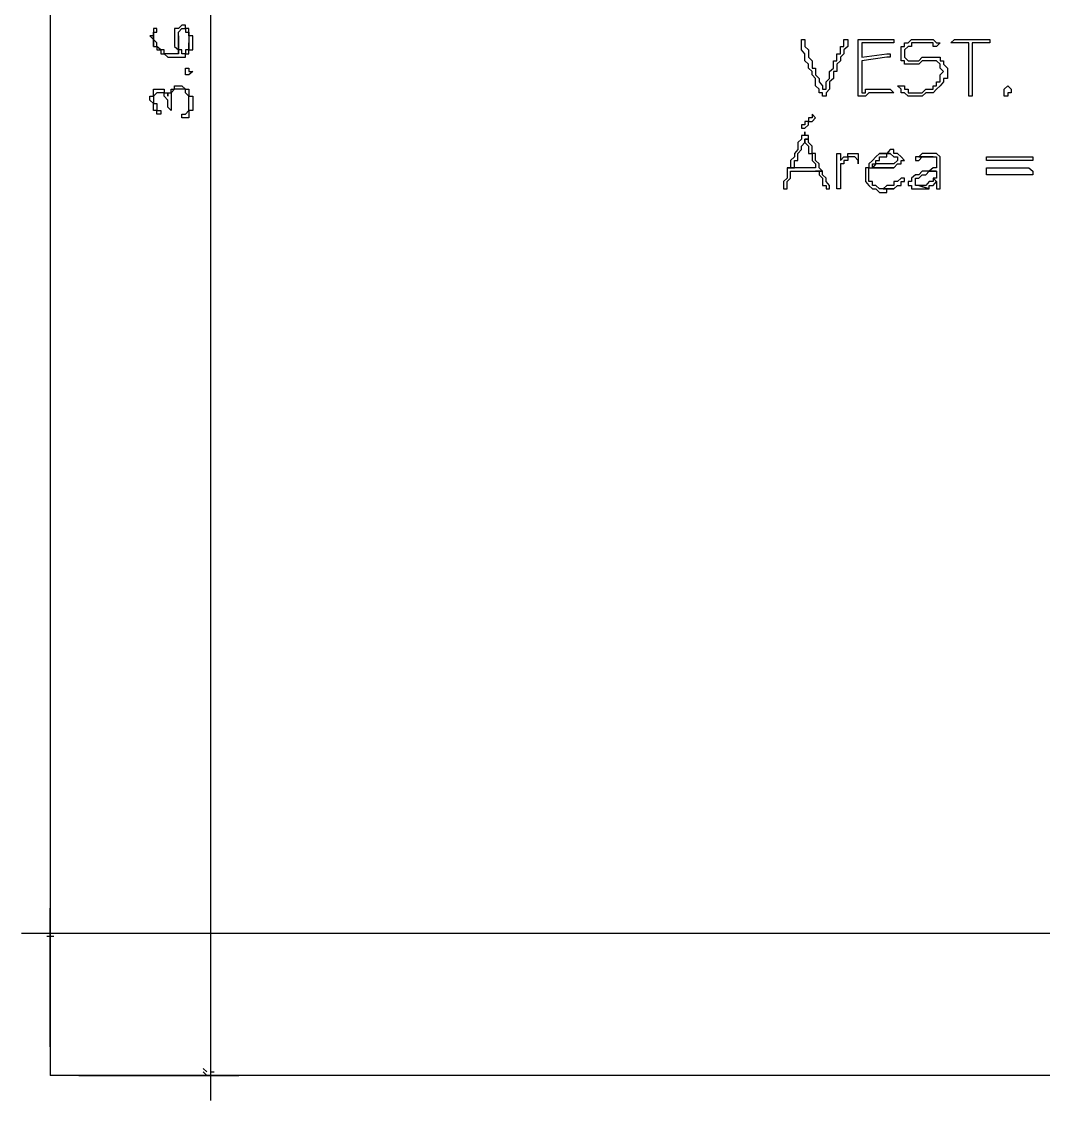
# Model space of a CAD drawing. Header units: millimetres. Extents: x -518.8 to -461.2, y 3.5 to 44.2.
# Drawn here: x -507.783 to -505.956, y 32.747 to 34.676 of the extents above; entities that cross this region are included whole.
import ezdxf

# ---------------------------------------------------------------- set-up
doc = ezdxf.new("R2010")
doc.units = ezdxf.units.MM
doc.header["$MEASUREMENT"] = 0
for name, color, linetype in [('10', 10, 'Continuous'), ('16', 16, 'Continuous'), ('MYSOLIDS', 7, 'Continuous')]:
    doc.layers.add(name, color=color, linetype=linetype)

msp = doc.modelspace()

# ---------------------------------------------------------------- linework, layer by layer
at = {"layer": '10'}
for points in [[(-507.7324, 35.6496), (-507.7324, 32.7909)], [(-503.6196, 32.7909), (-507.7324, 32.7909)]]:
    msp.add_lwpolyline(points, dxfattribs=at)
at = {"layer": '16'}
for points in [[(-507.4459, 36.503), (-507.4459, 32.7466)], [(-507.7324, 32.8421), (-507.7324, 33.0902)], [(-507.7835, 33.0458), (-503.5692, 33.0458)], [(-507.7384, 33.0458), (-507.7324, 33.0458), (-507.7324, 33.0458), (-507.7324, 33.0458), (-507.7324, 33.0458), (-507.7256, 33.0458)], [(-507.7256, 33.0398), (-507.7324, 33.0398), (-507.7324, 33.0398), (-507.7324, 33.0398), (-507.7324, 33.0398), (-507.7384, 33.0398)], [(-507.4519, 32.7977), (-507.4587, 32.8037)], [(-507.4519, 32.7909), (-507.4587, 32.7977)], [(-507.4459, 32.7977), (-507.4459, 32.7977), (-507.4459, 32.7977), (-507.4391, 32.7977)], [(-507.6812, 32.7909), (-507.3948, 32.7909)], [(-507.4459, 32.7909), (-507.4459, 32.7909), (-507.4459, 32.7909), (-507.4391, 32.7909)]]:
    msp.add_lwpolyline(points, dxfattribs=at)
at = {"layer": 'MYSOLIDS'}
for points in [[(-507.5098, 34.6503), (-507.5098, 34.6436), (-507.5098, 34.6436), (-507.5098, 34.6375), (-507.5098, 34.6375), (-507.5098, 34.6308), (-507.5098, 34.6308), (-507.5098, 34.6308), (-507.503, 34.6248), (-507.503, 34.6503), (-507.503, 34.6503), (-507.503, 34.6503), (-507.503, 34.6563), (-507.503, 34.6563), (-507.503, 34.6563), (-507.497, 34.6631), (-507.497, 34.6631), (-507.497, 34.6631), (-507.4902, 34.6631), (-507.4902, 34.6563), (-507.4842, 34.6563), (-507.4842, 34.6563), (-507.4842, 34.6503), (-507.4842, 34.6503), (-507.4842, 34.6436), (-507.4842, 34.6436), (-507.4842, 34.6375), (-507.4842, 34.6248), (-507.4842, 34.6248), (-507.4775, 34.6248), (-507.4775, 34.6308), (-507.4775, 34.6308), (-507.4775, 34.6375), (-507.4775, 34.6375), (-507.4775, 34.6436), (-507.4775, 34.6503), (-507.4775, 34.6503), (-507.4842, 34.6503), (-507.4842, 34.6563), (-507.4842, 34.6563), (-507.4842, 34.6563), (-507.4842, 34.6631), (-507.4902, 34.6631), (-507.4902, 34.6631), (-507.4902, 34.6691), (-507.497, 34.6691), (-507.497, 34.6691), (-507.503, 34.6631), (-507.503, 34.6631), (-507.503, 34.6631), (-507.5098, 34.6631), (-507.5098, 34.6563), (-507.5098, 34.6563), (-507.5098, 34.6503), (-507.5098, 34.6503), (-507.5098, 34.6503)], [(-507.5542, 34.6503), (-507.5542, 34.6503), (-507.5474, 34.6436), (-507.5474, 34.6436), (-507.5474, 34.6375), (-507.5474, 34.6375), (-507.5474, 34.6308), (-507.5474, 34.6503), (-507.5474, 34.6503), (-507.5474, 34.6563), (-507.5414, 34.6563), (-507.5414, 34.6563), (-507.5414, 34.6631), (-507.5414, 34.6631), (-507.5414, 34.6631), (-507.5414, 34.6631), (-507.5414, 34.6631), (-507.5414, 34.6631), (-507.5474, 34.6631), (-507.5474, 34.6563), (-507.5474, 34.6563), (-507.5474, 34.6563), (-507.5474, 34.6503), (-507.5542, 34.6503), (-507.5542, 34.6503)], [(-507.5474, 34.6308), (-507.5474, 34.6308), (-507.5414, 34.6308), (-507.5414, 34.6248), (-507.5414, 34.6248), (-507.5346, 34.6248), (-507.5346, 34.618), (-507.5346, 34.618), (-507.5286, 34.618), (-507.5286, 34.618), (-507.5218, 34.612), (-507.5218, 34.612), (-507.5218, 34.612), (-507.5158, 34.612), (-507.5158, 34.612), (-507.5098, 34.612), (-507.5098, 34.612), (-507.5098, 34.612), (-507.503, 34.612), (-507.497, 34.612), (-507.497, 34.612), (-507.497, 34.612), (-507.4902, 34.612), (-507.4902, 34.618), (-507.4842, 34.618), (-507.4842, 34.618), (-507.4842, 34.6248), (-507.4842, 34.6375), (-507.4842, 34.6375), (-507.4842, 34.6308), (-507.4842, 34.6308), (-507.4842, 34.6248), (-507.4902, 34.6248), (-507.4902, 34.6248), (-507.4902, 34.618), (-507.497, 34.618), (-507.497, 34.6248), (-507.497, 34.6248), (-507.503, 34.6248), (-507.503, 34.618), (-507.503, 34.618), (-507.503, 34.618), (-507.503, 34.618), (-507.5098, 34.618), (-507.5098, 34.618), (-507.5158, 34.618), (-507.5158, 34.618), (-507.5218, 34.618), (-507.5218, 34.618), (-507.5286, 34.618), (-507.5286, 34.6248), (-507.5286, 34.6248), (-507.5346, 34.6248), (-507.5346, 34.6248), (-507.5414, 34.6308), (-507.5414, 34.6308), (-507.5414, 34.6375), (-507.5414, 34.6375), (-507.5414, 34.6375), (-507.5474, 34.6436), (-507.5474, 34.6436), (-507.5474, 34.6503), (-507.5474, 34.6308), (-507.5474, 34.6308)], [(-507.503, 34.6248), (-507.503, 34.6248), (-507.503, 34.618), (-507.503, 34.618), (-507.503, 34.6248), (-507.503, 34.6308), (-507.503, 34.6308), (-507.503, 34.6375), (-507.503, 34.6375), (-507.503, 34.6436), (-507.503, 34.6436), (-507.503, 34.6503), (-507.503, 34.6248), (-507.503, 34.6248)], [(-506.3511, 34.5548), (-506.3444, 34.5548), (-506.3444, 34.5609), (-506.3444, 34.5676), (-506.3444, 34.5676), (-506.3384, 34.5736), (-506.3384, 34.5804), (-506.3384, 34.5804), (-506.3384, 34.5864), (-506.3316, 34.5924), (-506.3316, 34.5924), (-506.3316, 34.5992), (-506.3316, 34.6052), (-506.3256, 34.6052), (-506.3256, 34.612), (-506.3256, 34.618), (-506.3188, 34.618), (-506.3188, 34.6248), (-506.3188, 34.6308), (-506.3128, 34.6308), (-506.3128, 34.6375), (-506.3128, 34.6375), (-506.3128, 34.6436), (-506.306, 34.6436), (-506.306, 34.6436), (-506.306, 34.6436), (-506.306, 34.6436), (-506.306, 34.6436), (-506.306, 34.6436), (-506.306, 34.6375), (-506.306, 34.6375), (-506.306, 34.6308), (-506.3128, 34.6248), (-506.3128, 34.618), (-506.3128, 34.618), (-506.3188, 34.612), (-506.3188, 34.6052), (-506.3188, 34.6052), (-506.3256, 34.5992), (-506.3256, 34.5924), (-506.3256, 34.5924), (-506.3256, 34.5864), (-506.3316, 34.5864), (-506.3316, 34.5804), (-506.3316, 34.5736), (-506.3316, 34.5736), (-506.3384, 34.5676), (-506.3384, 34.5609), (-506.3384, 34.5609), (-506.3384, 34.5548), (-506.3444, 34.5481), (-506.3444, 34.5481), (-506.3444, 34.5481), (-506.3444, 34.5481), (-506.3444, 34.5421), (-506.3444, 34.5421), (-506.3511, 34.5421), (-506.3511, 34.5421), (-506.3511, 34.5421), (-506.3511, 34.5481), (-506.3572, 34.5481), (-506.3572, 34.5548), (-506.3572, 34.5548), (-506.3639, 34.5609), (-506.3639, 34.5676), (-506.3639, 34.5676), (-506.3639, 34.5736), (-506.3699, 34.5804), (-506.3699, 34.5804), (-506.3699, 34.5864), (-506.376, 34.5924), (-506.376, 34.5924), (-506.376, 34.5992), (-506.376, 34.5992), (-506.3827, 34.6052), (-506.3827, 34.612), (-506.3827, 34.612), (-506.3827, 34.618), (-506.3827, 34.618), (-506.3887, 34.6248), (-506.3887, 34.6308), (-506.3887, 34.6308), (-506.3887, 34.6375), (-506.3887, 34.6375), (-506.3887, 34.6436), (-506.3887, 34.6436), (-506.3887, 34.6436), (-506.3887, 34.6436), (-506.3887, 34.6436), (-506.3827, 34.6436), (-506.3827, 34.6375), (-506.3827, 34.6375), (-506.3827, 34.6308), (-506.3827, 34.6308), (-506.376, 34.6248), (-506.376, 34.6248), (-506.376, 34.618), (-506.376, 34.612), (-506.3699, 34.6052), (-506.3699, 34.6052), (-506.3699, 34.5992), (-506.3699, 34.5924), (-506.3639, 34.5924), (-506.3639, 34.5864), (-506.3639, 34.5804), (-506.3639, 34.5804), (-506.3572, 34.5736), (-506.3572, 34.5676), (-506.3572, 34.5676), (-506.3511, 34.5609), (-506.3511, 34.5548), (-506.3511, 34.5548), (-506.3511, 34.5548), (-506.3511, 34.5548), (-506.3511, 34.5548), (-506.3511, 34.5548)], [(-506.2805, 34.612), (-506.2361, 34.618), (-506.2361, 34.618), (-506.2301, 34.618), (-506.2301, 34.618), (-506.2301, 34.612), (-506.2301, 34.612), (-506.2301, 34.612), (-506.2301, 34.612), (-506.2361, 34.612), (-506.2361, 34.612), (-506.2805, 34.6052), (-506.2805, 34.6052), (-506.2805, 34.6052), (-506.2805, 34.5992), (-506.2805, 34.5992), (-506.2805, 34.5924), (-506.2805, 34.5924), (-506.2805, 34.5864), (-506.2805, 34.5804), (-506.2805, 34.5804), (-506.2805, 34.5736), (-506.2805, 34.5736), (-506.2805, 34.5676), (-506.2805, 34.5609), (-506.2805, 34.5548), (-506.2805, 34.5548), (-506.2805, 34.5481), (-506.2745, 34.5481), (-506.2745, 34.5548), (-506.2684, 34.5548), (-506.2617, 34.5548), (-506.2557, 34.5548), (-506.2557, 34.5548), (-506.2489, 34.5548), (-506.2489, 34.5548), (-506.2429, 34.5548), (-506.2361, 34.5548), (-506.2301, 34.5548), (-506.2301, 34.5548), (-506.2301, 34.5548), (-506.2301, 34.5548), (-506.2233, 34.5481), (-506.2233, 34.5481), (-506.2301, 34.5481), (-506.2301, 34.5481), (-506.2361, 34.5481), (-506.2429, 34.5481), (-506.2429, 34.5481), (-506.2489, 34.5481), (-506.2557, 34.5481), (-506.2557, 34.5481), (-506.2617, 34.5481), (-506.2684, 34.5481), (-506.2745, 34.5421), (-506.2745, 34.5421), (-506.2745, 34.5421), (-506.2805, 34.5421), (-506.2805, 34.5421), (-506.2872, 34.5421), (-506.2872, 34.5421), (-506.2872, 34.5481), (-506.2872, 34.5481), (-506.2872, 34.5548), (-506.2872, 34.5548), (-506.2872, 34.5609), (-506.2872, 34.5609), (-506.2872, 34.5676), (-506.2872, 34.5736), (-506.2872, 34.5804), (-506.2872, 34.5804), (-506.2872, 34.5864), (-506.2872, 34.5924), (-506.2872, 34.5992), (-506.2872, 34.5992), (-506.2872, 34.6052), (-506.2872, 34.612), (-506.2872, 34.612), (-506.2872, 34.618), (-506.2872, 34.6248), (-506.2872, 34.6248), (-506.2872, 34.6308), (-506.2872, 34.6375), (-506.2872, 34.6375), (-506.2872, 34.6375), (-506.2872, 34.6436), (-506.2872, 34.6436), (-506.2805, 34.6436), (-506.2805, 34.6436), (-506.2745, 34.6436), (-506.2745, 34.6436), (-506.2684, 34.6436), (-506.2684, 34.6436), (-506.2617, 34.6436), (-506.2557, 34.6436), (-506.2557, 34.6436), (-506.2489, 34.6436), (-506.2489, 34.6436), (-506.2429, 34.6436), (-506.2361, 34.6436), (-506.2361, 34.6436), (-506.2301, 34.6436), (-506.2301, 34.6436), (-506.2233, 34.6436), (-506.2233, 34.6436), (-506.2233, 34.6436), (-506.2233, 34.6436), (-506.2233, 34.6375), (-506.2301, 34.6375), (-506.2301, 34.6375), (-506.2361, 34.6375), (-506.2429, 34.6375), (-506.2489, 34.6375), (-506.2557, 34.6375), (-506.2557, 34.6375), (-506.2617, 34.6375), (-506.2684, 34.6375), (-506.2745, 34.6375), (-506.2745, 34.6375), (-506.2805, 34.6375), (-506.2805, 34.6308), (-506.2805, 34.6248), (-506.2805, 34.6248), (-506.2805, 34.618), (-506.2805, 34.618), (-506.2805, 34.612), (-506.2805, 34.612), (-506.2805, 34.612), (-506.2805, 34.612)], [(-506.1474, 34.6308), (-506.1474, 34.6308), (-506.1474, 34.6308), (-506.1534, 34.6308), (-506.1534, 34.6308), (-506.1534, 34.6375), (-506.1602, 34.6375), (-506.1602, 34.6375), (-506.1662, 34.6375), (-506.1662, 34.6375), (-506.173, 34.6375), (-506.179, 34.6375), (-506.185, 34.6375), (-506.185, 34.6375), (-506.1918, 34.6375), (-506.1918, 34.6308), (-506.1978, 34.6308), (-506.2045, 34.6248), (-506.2045, 34.6248), (-506.2045, 34.618), (-506.2045, 34.618), (-506.2045, 34.612), (-506.2045, 34.612), (-506.1978, 34.6052), (-506.1918, 34.6052), (-506.1918, 34.6052), (-506.1918, 34.6052), (-506.185, 34.6052), (-506.179, 34.6052), (-506.173, 34.612), (-506.173, 34.612), (-506.1662, 34.612), (-506.1602, 34.612), (-506.1602, 34.612), (-506.1534, 34.612), (-506.1474, 34.612), (-506.1474, 34.612), (-506.1406, 34.612), (-506.1406, 34.6052), (-506.1346, 34.6052), (-506.1346, 34.5992), (-506.1346, 34.5992), (-506.1278, 34.5924), (-506.1278, 34.5864), (-506.1278, 34.5864), (-506.1278, 34.5804), (-506.1278, 34.5736), (-506.1346, 34.5736), (-506.1346, 34.5676), (-506.1346, 34.5676), (-506.1406, 34.5609), (-506.1406, 34.5609), (-506.1474, 34.5548), (-506.1474, 34.5548), (-506.1474, 34.5548), (-506.1534, 34.5481), (-506.1602, 34.5481), (-506.1602, 34.5481), (-506.1662, 34.5481), (-506.173, 34.5421), (-506.173, 34.5421), (-506.179, 34.5421), (-506.185, 34.5421), (-506.185, 34.5421), (-506.1918, 34.5421), (-506.1978, 34.5421), (-506.1978, 34.5421), (-506.2045, 34.5481), (-506.2045, 34.5481), (-506.2105, 34.5481), (-506.2105, 34.5548), (-506.2173, 34.5609), (-506.2173, 34.5609), (-506.2173, 34.5609), (-506.2173, 34.5609), (-506.2105, 34.5609), (-506.2105, 34.5609), (-506.2105, 34.5609), (-506.2105, 34.5609), (-506.2045, 34.5609), (-506.2045, 34.5609), (-506.2045, 34.5548), (-506.1978, 34.5548), (-506.1978, 34.5481), (-506.1978, 34.5481), (-506.1918, 34.5481), (-506.185, 34.5481), (-506.179, 34.5481), (-506.179, 34.5481), (-506.173, 34.5481), (-506.1662, 34.5548), (-506.1602, 34.5548), (-506.1602, 34.5548), (-506.1534, 34.5548), (-506.1534, 34.5609), (-506.1534, 34.5609), (-506.1474, 34.5609), (-506.1474, 34.5676), (-506.1406, 34.5676), (-506.1406, 34.5736), (-506.1406, 34.5804), (-506.1406, 34.5804), (-506.1346, 34.5864), (-506.1406, 34.5924), (-506.1406, 34.5924), (-506.1406, 34.5992), (-506.1406, 34.5992), (-506.1474, 34.6052), (-506.1474, 34.6052), (-506.1534, 34.6052), (-506.1534, 34.6052), (-506.1602, 34.6052), (-506.1662, 34.6052), (-506.1662, 34.6052), (-506.173, 34.6052), (-506.179, 34.5992), (-506.185, 34.5992), (-506.1918, 34.5992), (-506.1918, 34.5992), (-506.1978, 34.5992), (-506.2045, 34.5992), (-506.2045, 34.6052), (-506.2045, 34.6052), (-506.2105, 34.6052), (-506.2105, 34.612), (-506.2105, 34.618), (-506.2105, 34.618), (-506.2105, 34.618), (-506.2105, 34.6248), (-506.2105, 34.6308), (-506.2045, 34.6308), (-506.2045, 34.6375), (-506.1978, 34.6375), (-506.1978, 34.6375), (-506.1918, 34.6436), (-506.185, 34.6436), (-506.185, 34.6436), (-506.179, 34.6436), (-506.173, 34.6436), (-506.1662, 34.6436), (-506.1662, 34.6436), (-506.1662, 34.6436), (-506.1602, 34.6436), (-506.1534, 34.6436), (-506.1534, 34.6436), (-506.1474, 34.6375), (-506.1474, 34.6375), (-506.1406, 34.6375), (-506.1474, 34.6308), (-506.1474, 34.6308), (-506.1474, 34.6308), (-506.1474, 34.6308), (-506.1474, 34.6308), (-506.1474, 34.6308), (-506.1474, 34.6308)], [(-506.0519, 34.6436), (-506.0519, 34.6436), (-506.0519, 34.6436), (-506.0519, 34.6436), (-506.0519, 34.6436), (-506.0519, 34.6436), (-506.0519, 34.6375), (-506.0519, 34.6375), (-506.0519, 34.6375), (-506.0519, 34.6375), (-506.0835, 34.6375), (-506.0835, 34.5481), (-506.0835, 34.5421), (-506.0835, 34.5421), (-506.0835, 34.5421), (-506.0835, 34.5421), (-506.0895, 34.5421), (-506.0895, 34.5421), (-506.0895, 34.5481), (-506.0895, 34.5481), (-506.0895, 34.6375), (-506.0963, 34.6375), (-506.1023, 34.6375), (-506.109, 34.6375), (-506.109, 34.6375), (-506.1151, 34.6375), (-506.1151, 34.6375), (-506.1151, 34.6375), (-506.1218, 34.6375), (-506.1218, 34.6375), (-506.1218, 34.6375), (-506.1218, 34.6375), (-506.1218, 34.6375), (-506.1218, 34.6375), (-506.1151, 34.6436), (-506.1151, 34.6436), (-506.1151, 34.6436), (-506.109, 34.6436), (-506.109, 34.6436), (-506.1023, 34.6436), (-506.0963, 34.6436), (-506.0895, 34.6436), (-506.0895, 34.6436), (-506.0519, 34.6436), (-506.0519, 34.6436), (-506.0519, 34.6436)], [(-507.4775, 34.5864), (-507.4842, 34.5804), (-507.4842, 34.5804), (-507.4842, 34.5804), (-507.4842, 34.5804), (-507.4902, 34.5804), (-507.4902, 34.5864), (-507.4902, 34.5864), (-507.4902, 34.5864), (-507.4902, 34.5924), (-507.4902, 34.5924), (-507.4842, 34.5924), (-507.4842, 34.5924), (-507.4842, 34.5924), (-507.4842, 34.5864), (-507.4775, 34.5864), (-507.4775, 34.5864), (-507.4775, 34.5864), (-507.4775, 34.5864), (-507.4775, 34.5864)], [(-507.5218, 34.5421), (-507.5218, 34.5421), (-507.5218, 34.5481), (-507.5158, 34.5481), (-507.5158, 34.5548), (-507.5158, 34.5548), (-507.5098, 34.5548), (-507.5098, 34.5609), (-507.5098, 34.5609), (-507.503, 34.5609), (-507.503, 34.5609), (-507.497, 34.5609), (-507.497, 34.5609), (-507.4902, 34.5548), (-507.4902, 34.5548), (-507.4902, 34.5548), (-507.4842, 34.5548), (-507.4842, 34.5481), (-507.4842, 34.5481), (-507.4842, 34.5481), (-507.4842, 34.5421), (-507.4775, 34.5421), (-507.4775, 34.5353), (-507.4775, 34.5353), (-507.4775, 34.5293), (-507.4775, 34.5293), (-507.4775, 34.5225), (-507.4775, 34.5165), (-507.4775, 34.5165), (-507.4842, 34.5165), (-507.4842, 34.5097), (-507.4842, 34.5097), (-507.4842, 34.5037), (-507.4902, 34.5037), (-507.4902, 34.5037), (-507.497, 34.5037), (-507.497, 34.5037), (-507.497, 34.5097), (-507.497, 34.5097), (-507.4902, 34.5097), (-507.4902, 34.5097), (-507.4902, 34.5097), (-507.4902, 34.5097), (-507.4902, 34.5097), (-507.4842, 34.5165), (-507.4842, 34.5165), (-507.4842, 34.5165), (-507.4842, 34.5225), (-507.4842, 34.5293), (-507.4842, 34.5293), (-507.4842, 34.5293), (-507.4842, 34.5353), (-507.4842, 34.5353), (-507.4842, 34.5421), (-507.4842, 34.5421), (-507.4902, 34.5481), (-507.4902, 34.5481), (-507.4902, 34.5481), (-507.4902, 34.5548), (-507.497, 34.5548), (-507.497, 34.5548), (-507.503, 34.5548), (-507.503, 34.5548), (-507.503, 34.5548), (-507.5098, 34.5548), (-507.5098, 34.5548), (-507.5158, 34.5481), (-507.5158, 34.5481), (-507.5158, 34.5421), (-507.5158, 34.5421), (-507.5158, 34.5353), (-507.5158, 34.5353), (-507.5158, 34.5353), (-507.5158, 34.5293), (-507.5158, 34.5293), (-507.5158, 34.5293), (-507.5158, 34.5225), (-507.5158, 34.5225), (-507.5158, 34.5165), (-507.5158, 34.5165), (-507.5158, 34.5165), (-507.5158, 34.5165), (-507.5158, 34.5165), (-507.5218, 34.5225), (-507.5218, 34.5225), (-507.5218, 34.5293), (-507.5218, 34.5293), (-507.5218, 34.5353), (-507.5218, 34.5353), (-507.5286, 34.5421), (-507.5286, 34.5421), (-507.5286, 34.5421), (-507.5286, 34.5481), (-507.5346, 34.5481), (-507.5346, 34.5481), (-507.5414, 34.5481), (-507.5414, 34.5481), (-507.5414, 34.5481), (-507.5414, 34.5481), (-507.5474, 34.5421), (-507.5474, 34.5421), (-507.5474, 34.5353), (-507.5474, 34.5353), (-507.5474, 34.5293), (-507.5474, 34.5293), (-507.5414, 34.5293), (-507.5414, 34.5225), (-507.5414, 34.5225), (-507.5414, 34.5165), (-507.5414, 34.5165), (-507.5346, 34.5165), (-507.5346, 34.5165), (-507.5346, 34.5097), (-507.5346, 34.5097), (-507.5346, 34.5097), (-507.5346, 34.5097), (-507.5346, 34.5097), (-507.5346, 34.5097), (-507.5414, 34.5097), (-507.5414, 34.5097), (-507.5414, 34.5165), (-507.5414, 34.5165), (-507.5474, 34.5165), (-507.5474, 34.5165), (-507.5474, 34.5225), (-507.5474, 34.5225), (-507.5474, 34.5293), (-507.5474, 34.5293), (-507.5542, 34.5353), (-507.5542, 34.5353), (-507.5542, 34.5353), (-507.5542, 34.5421), (-507.5474, 34.5421), (-507.5474, 34.5481), (-507.5474, 34.5481), (-507.5474, 34.5481), (-507.5474, 34.5548), (-507.5414, 34.5548), (-507.5414, 34.5548), (-507.5414, 34.5548), (-507.5346, 34.5548), (-507.5346, 34.5548), (-507.5286, 34.5548), (-507.5286, 34.5481), (-507.5286, 34.5481), (-507.5218, 34.5481), (-507.5218, 34.5421), (-507.5218, 34.5421), (-507.5218, 34.5421), (-507.5218, 34.5421), (-507.5218, 34.5421), (-507.5218, 34.5421)], [(-506.0263, 34.5421), (-506.0263, 34.5481), (-506.0263, 34.5481), (-506.0263, 34.5481), (-506.0263, 34.5481), (-506.0263, 34.5548), (-506.0263, 34.5548), (-506.0196, 34.5609), (-506.0196, 34.5609), (-506.0136, 34.5548), (-506.0136, 34.5548), (-506.0136, 34.5548), (-506.0136, 34.5548), (-506.0136, 34.5481), (-506.0196, 34.5481), (-506.0196, 34.5421), (-506.0263, 34.5421), (-506.0263, 34.5421), (-506.0263, 34.5421), (-506.0263, 34.5421)], [(-506.3699, 34.5097), (-506.3699, 34.5037), (-506.3699, 34.5037), (-506.376, 34.5037), (-506.376, 34.4969), (-506.3827, 34.4969), (-506.3827, 34.4909), (-506.3887, 34.4909), (-506.3887, 34.4909), (-506.3887, 34.4849), (-506.3887, 34.4849), (-506.3887, 34.4849), (-506.3887, 34.4849), (-506.3827, 34.4849), (-506.3827, 34.4849), (-506.376, 34.4909), (-506.376, 34.4909), (-506.376, 34.4969), (-506.3699, 34.4969), (-506.3699, 34.4969), (-506.3639, 34.5037), (-506.3639, 34.5037), (-506.3639, 34.5037), (-506.3699, 34.5097), (-506.3699, 34.5097)], [(-506.3827, 34.4782), (-506.3827, 34.4782), (-506.3827, 34.4721), (-506.3887, 34.4721), (-506.3887, 34.4721), (-506.3887, 34.4654), (-506.3955, 34.4594), (-506.3955, 34.4526), (-506.3955, 34.4466), (-506.4015, 34.4398), (-506.4015, 34.4338), (-506.4015, 34.4338), (-506.4015, 34.4338), (-506.4083, 34.427), (-506.4083, 34.421), (-506.4083, 34.4142), (-506.4143, 34.4142), (-506.4015, 34.4142), (-506.4015, 34.4142), (-506.4015, 34.421), (-506.4015, 34.427), (-506.3955, 34.427), (-506.3955, 34.4338), (-506.3955, 34.4338), (-506.3955, 34.4398), (-506.3955, 34.4398), (-506.3887, 34.4466), (-506.3887, 34.4526), (-506.3887, 34.4526), (-506.3827, 34.4594), (-506.3827, 34.4654), (-506.376, 34.4654), (-506.376, 34.4721), (-506.3827, 34.4721), (-506.3827, 34.4782), (-506.3827, 34.4782)], [(-506.376, 34.4654), (-506.3827, 34.4654), (-506.3827, 34.4654), (-506.3827, 34.4594), (-506.376, 34.4526), (-506.376, 34.4526), (-506.376, 34.4466), (-506.376, 34.4398), (-506.3699, 34.4398), (-506.3699, 34.4338), (-506.3699, 34.427), (-506.3699, 34.427), (-506.3639, 34.421), (-506.3639, 34.4142), (-506.4015, 34.4142), (-506.4143, 34.4142), (-506.4143, 34.4082), (-506.4143, 34.4015), (-506.4143, 34.4015), (-506.4143, 34.3954), (-506.4143, 34.3954), (-506.4211, 34.3894), (-506.4211, 34.3827), (-506.4211, 34.3827), (-506.4211, 34.3766), (-506.4211, 34.3766), (-506.4211, 34.3766), (-506.4211, 34.3766), (-506.4143, 34.3766), (-506.4143, 34.3827), (-506.4143, 34.3894), (-506.4143, 34.3894), (-506.4083, 34.3954), (-506.4083, 34.3954), (-506.4083, 34.4015), (-506.4083, 34.4082), (-506.3639, 34.4082), (-506.3511, 34.4082), (-506.3572, 34.4142), (-506.3572, 34.421), (-506.3572, 34.421), (-506.3639, 34.427), (-506.3639, 34.4338), (-506.3639, 34.4338), (-506.3639, 34.4398), (-506.3699, 34.4398), (-506.3699, 34.4466), (-506.3699, 34.4466), (-506.3699, 34.4526), (-506.3699, 34.4526), (-506.376, 34.4594), (-506.376, 34.4654), (-506.376, 34.4654), (-506.376, 34.4654)], [(-506.3188, 34.427), (-506.3128, 34.4338), (-506.3128, 34.4338), (-506.306, 34.4338), (-506.306, 34.4398), (-506.3, 34.4398), (-506.2933, 34.4398), (-506.2933, 34.4398), (-506.2872, 34.4398), (-506.2872, 34.4398), (-506.2872, 34.4338), (-506.2872, 34.4338), (-506.2872, 34.427), (-506.2872, 34.427), (-506.2872, 34.427), (-506.2872, 34.421), (-506.2872, 34.421), (-506.2872, 34.421), (-506.2872, 34.421), (-506.2872, 34.427), (-506.2872, 34.427), (-506.2872, 34.427), (-506.2872, 34.427), (-506.2872, 34.427), (-506.2872, 34.427), (-506.2933, 34.4338), (-506.2933, 34.4338), (-506.2933, 34.4338), (-506.2933, 34.4338), (-506.3, 34.4338), (-506.306, 34.4338), (-506.306, 34.4338), (-506.306, 34.427), (-506.3128, 34.427), (-506.3128, 34.421), (-506.3188, 34.421), (-506.3188, 34.421), (-506.3188, 34.4142), (-506.3188, 34.4082), (-506.3188, 34.4082), (-506.3188, 34.4082), (-506.3188, 34.4015), (-506.3188, 34.3954), (-506.3188, 34.3894), (-506.3188, 34.3894), (-506.3188, 34.3827), (-506.3188, 34.3827), (-506.3188, 34.3766), (-506.3188, 34.3766), (-506.3188, 34.3766), (-506.3188, 34.3766), (-506.3256, 34.3766), (-506.3256, 34.3766), (-506.3256, 34.3827), (-506.3256, 34.3827), (-506.3256, 34.3894), (-506.3256, 34.3954), (-506.3256, 34.3954), (-506.3256, 34.4015), (-506.3256, 34.4082), (-506.3256, 34.4142), (-506.3256, 34.4142), (-506.3256, 34.421), (-506.3256, 34.427), (-506.3256, 34.427), (-506.3256, 34.4338), (-506.3256, 34.4338), (-506.3256, 34.4398), (-506.3256, 34.4398), (-506.3256, 34.4398), (-506.3256, 34.4398), (-506.3188, 34.4398), (-506.3188, 34.4338), (-506.3188, 34.427), (-506.3188, 34.427), (-506.3188, 34.427), (-506.3188, 34.427), (-506.3188, 34.427), (-506.3188, 34.427)], [(-506.2489, 34.4398), (-506.2557, 34.4338), (-506.2557, 34.4338), (-506.2617, 34.427), (-506.2617, 34.427), (-506.2684, 34.421), (-506.2684, 34.4142), (-506.2684, 34.4142), (-506.2745, 34.4142), (-506.2745, 34.4082), (-506.2745, 34.4015), (-506.2745, 34.4015), (-506.2745, 34.3954), (-506.2745, 34.3894), (-506.2745, 34.3894), (-506.2684, 34.3827), (-506.2684, 34.3827), (-506.2684, 34.3827), (-506.2617, 34.3766), (-506.2617, 34.3766), (-506.2557, 34.3766), (-506.2489, 34.3699), (-506.2429, 34.3699), (-506.2429, 34.3699), (-506.2361, 34.3699), (-506.2361, 34.3766), (-506.2301, 34.3766), (-506.2233, 34.3766), (-506.2233, 34.3766), (-506.2233, 34.3766), (-506.2429, 34.3766), (-506.2489, 34.3766), (-506.2557, 34.3827), (-506.2557, 34.3827), (-506.2617, 34.3827), (-506.2617, 34.3894), (-506.2684, 34.3894), (-506.2684, 34.3954), (-506.2684, 34.4015), (-506.2684, 34.4015), (-506.2684, 34.4082), (-506.2684, 34.4082), (-506.2684, 34.4142), (-506.2617, 34.4142), (-506.2557, 34.4142), (-506.2489, 34.4142), (-506.2429, 34.4142), (-506.2429, 34.4142), (-506.2361, 34.4142), (-506.2301, 34.4142), (-506.2301, 34.4142), (-506.2233, 34.4142), (-506.2233, 34.4142), (-506.2617, 34.4142), (-506.2617, 34.421), (-506.2557, 34.421), (-506.2557, 34.427), (-506.2489, 34.427), (-506.2489, 34.4338), (-506.2429, 34.4338), (-506.2361, 34.4338), (-506.2361, 34.4398), (-506.2301, 34.4398), (-506.2489, 34.4398), (-506.2489, 34.4398)], [(-506.2301, 34.4466), (-506.2301, 34.4466), (-506.2361, 34.4398), (-506.2429, 34.4398), (-506.2489, 34.4398), (-506.2489, 34.4398), (-506.2489, 34.4398), (-506.2301, 34.4398), (-506.2301, 34.4398), (-506.2233, 34.4338), (-506.2173, 34.4338), (-506.2173, 34.4338), (-506.2173, 34.427), (-506.2173, 34.427), (-506.2173, 34.427), (-506.2173, 34.427), (-506.2233, 34.421), (-506.2301, 34.421), (-506.2301, 34.421), (-506.2361, 34.421), (-506.2429, 34.421), (-506.2429, 34.421), (-506.2489, 34.421), (-506.2557, 34.421), (-506.2617, 34.4142), (-506.2233, 34.4142), (-506.2173, 34.421), (-506.2173, 34.421), (-506.2105, 34.421), (-506.2105, 34.427), (-506.2045, 34.427), (-506.2105, 34.4338), (-506.2105, 34.4338), (-506.2173, 34.4398), (-506.2173, 34.4398), (-506.2233, 34.4398), (-506.2233, 34.4466), (-506.2301, 34.4466), (-506.2301, 34.4466)], [(-506.179, 34.4338), (-506.179, 34.4338), (-506.179, 34.4338), (-506.185, 34.4338), (-506.185, 34.427), (-506.185, 34.427), (-506.185, 34.427), (-506.185, 34.427), (-506.179, 34.427), (-506.179, 34.427), (-506.173, 34.4338), (-506.173, 34.4338), (-506.1662, 34.4338), (-506.1662, 34.4338), (-506.1602, 34.4338), (-506.1534, 34.4338), (-506.179, 34.4338), (-506.179, 34.4338)], [(-506.1534, 34.4398), (-506.1602, 34.4398), (-506.1602, 34.4398), (-506.1662, 34.4398), (-506.1662, 34.4398), (-506.173, 34.4398), (-506.179, 34.4338), (-506.1534, 34.4338), (-506.1534, 34.4338), (-506.1474, 34.4338), (-506.1474, 34.4338), (-506.1474, 34.427), (-506.1474, 34.421), (-506.1474, 34.4142), (-506.1534, 34.4142), (-506.1534, 34.4142), (-506.1602, 34.4082), (-506.1474, 34.4082), (-506.1474, 34.3954), (-506.1474, 34.3954), (-506.1534, 34.3954), (-506.1474, 34.3894), (-506.1474, 34.3827), (-506.1474, 34.3766), (-506.1406, 34.3766), (-506.1406, 34.3766), (-506.1406, 34.3827), (-506.1406, 34.421), (-506.1406, 34.427), (-506.1406, 34.4338), (-506.1406, 34.4338), (-506.1474, 34.4398), (-506.1474, 34.4398), (-506.1474, 34.4398), (-506.1534, 34.4398), (-506.1534, 34.4398)], [(-505.982, 34.427), (-506.0519, 34.427), (-506.0579, 34.427), (-506.0579, 34.427), (-506.0579, 34.4338), (-506.0579, 34.4338), (-506.0579, 34.4338), (-506.0579, 34.4338), (-506.0579, 34.4338), (-506.0519, 34.4338), (-505.982, 34.4338), (-505.9752, 34.4338), (-505.9752, 34.4338), (-505.9752, 34.4338), (-505.9752, 34.4338), (-505.9752, 34.427), (-505.9752, 34.427), (-505.9752, 34.427), (-505.982, 34.427), (-505.982, 34.427), (-505.982, 34.427), (-505.982, 34.427)], [(-505.982, 34.4015), (-506.0519, 34.4015), (-506.0579, 34.4015), (-506.0579, 34.4015), (-506.0579, 34.4082), (-506.0579, 34.4082), (-506.0579, 34.4082), (-506.0579, 34.4082), (-506.0579, 34.4142), (-506.0519, 34.4142), (-505.982, 34.4142), (-505.9752, 34.4082), (-505.9752, 34.4082), (-505.9752, 34.4082), (-505.9752, 34.4082), (-505.9752, 34.4015), (-505.9752, 34.4015), (-505.9752, 34.4015), (-505.982, 34.4015), (-505.982, 34.4015), (-505.982, 34.4015), (-505.982, 34.4015)], [(-506.3511, 34.4082), (-506.3639, 34.4082), (-506.3572, 34.4082), (-506.3572, 34.4015), (-506.3572, 34.4015), (-506.3511, 34.3954), (-506.3511, 34.3894), (-506.3511, 34.3827), (-506.3444, 34.3827), (-506.3444, 34.3766), (-506.3444, 34.3766), (-506.3384, 34.3766), (-506.3384, 34.3766), (-506.3384, 34.3766), (-506.3384, 34.3827), (-506.3384, 34.3827), (-506.3444, 34.3894), (-506.3444, 34.3954), (-506.3511, 34.4015), (-506.3511, 34.4082), (-506.3511, 34.4082), (-506.3511, 34.4082)], [(-506.2105, 34.3954), (-506.2105, 34.3954), (-506.2105, 34.3954), (-506.2105, 34.3954), (-506.2173, 34.3894), (-506.2173, 34.3894), (-506.2233, 34.3894), (-506.2233, 34.3827), (-506.2301, 34.3827), (-506.2301, 34.3827), (-506.2361, 34.3827), (-506.2429, 34.3766), (-506.2429, 34.3766), (-506.2233, 34.3766), (-506.2173, 34.3827), (-506.2105, 34.3827), (-506.2105, 34.3894), (-506.2105, 34.3894), (-506.2045, 34.3894), (-506.2045, 34.3954), (-506.2045, 34.3954), (-506.2105, 34.3954), (-506.2105, 34.3954)], [(-506.1602, 34.4082), (-506.1662, 34.4082), (-506.173, 34.4082), (-506.173, 34.4082), (-506.179, 34.4015), (-506.179, 34.4015), (-506.185, 34.4015), (-506.185, 34.4015), (-506.1918, 34.3954), (-506.1918, 34.3954), (-506.1918, 34.3894), (-506.1978, 34.3894), (-506.1978, 34.3827), (-506.1918, 34.3827), (-506.1918, 34.3766), (-506.1918, 34.3766), (-506.185, 34.3766), (-506.179, 34.3766), (-506.179, 34.3766), (-506.173, 34.3766), (-506.1662, 34.3766), (-506.1602, 34.3766), (-506.1602, 34.3766), (-506.179, 34.3827), (-506.179, 34.3827), (-506.185, 34.3827), (-506.185, 34.3827), (-506.185, 34.3894), (-506.185, 34.3894), (-506.185, 34.3894), (-506.185, 34.3954), (-506.179, 34.3954), (-506.179, 34.3954), (-506.173, 34.4015), (-506.173, 34.4015), (-506.1662, 34.4015), (-506.1662, 34.4015), (-506.1602, 34.4082), (-506.1534, 34.4082), (-506.1474, 34.4082), (-506.1602, 34.4082), (-506.1602, 34.4082)], [(-506.1534, 34.3954), (-506.1534, 34.3894), (-506.1602, 34.3894), (-506.1662, 34.3827), (-506.1662, 34.3827), (-506.173, 34.3827), (-506.173, 34.3827), (-506.179, 34.3827), (-506.1602, 34.3766), (-506.1602, 34.3827), (-506.1534, 34.3827), (-506.1474, 34.3894), (-506.1474, 34.3894), (-506.1534, 34.3954), (-506.1534, 34.3954)]]:
    msp.add_lwpolyline(points, dxfattribs=at)

doc.saveas('drawing.dxf')
